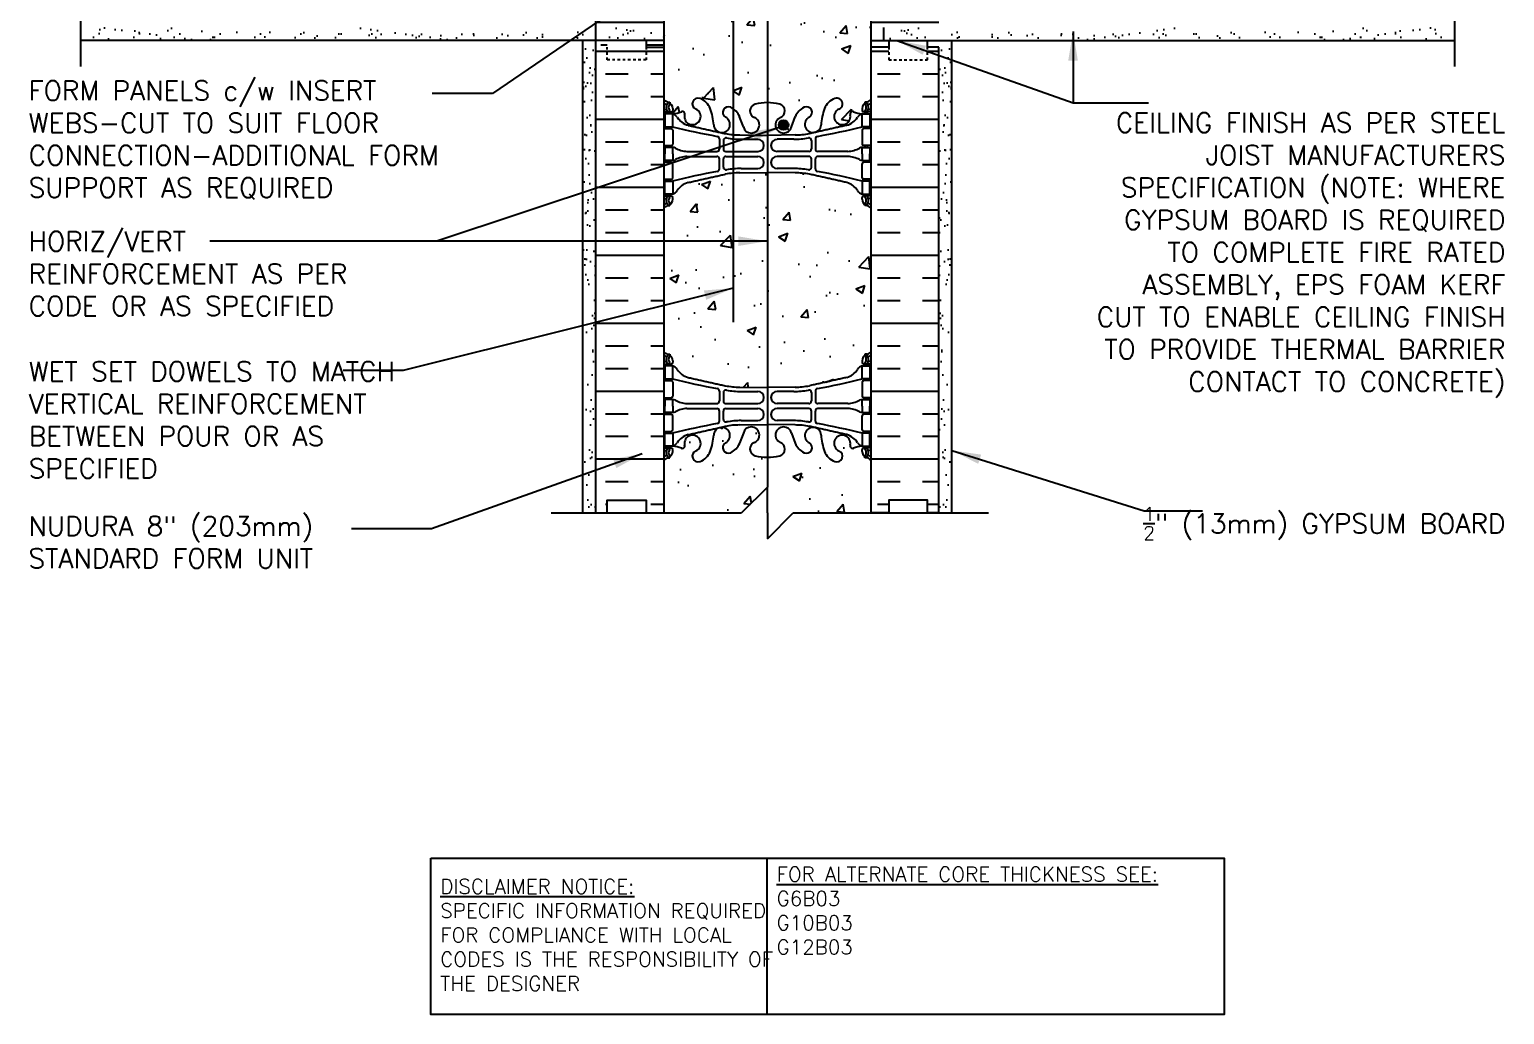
# Model space of a CAD drawing. Header units: inches. Extents: x 170.3 to 227.3, y 170.2 to 242.7.
# Drawn here: x 170.3 to 227.2, y 170.2 to 208.2 of the extents above; entities that cross this region are included whole.
import ezdxf

# ---------------------------------------------------------------- set-up
doc = ezdxf.new("R2010")
doc.units = ezdxf.units.IN
doc.header["$LTSCALE"] = 0.5
doc.header["$MEASUREMENT"] = 0
doc.linetypes.add('DASHED2', pattern=[0.375, 0.25, -0.125])
for name, color, linetype in [('HATCH', 12, 'Continuous'), ('line25', 2, 'Continuous'), ('LINE3', 3, 'Continuous'), ('LINE50', 5, 'Continuous'), ('LINE9', 9, 'Continuous'), ('TEXT', 4, 'Continuous'), ('Web_Edge', 9, 'Continuous')]:
    doc.layers.add(name, color=color, linetype=linetype)
doc.styles.add('DIM', font='romans.shx', dxfattribs={"width": 0.7})
doc.styles.add('ROMANS', font='romans.shx', dxfattribs={"height": 0.75})
doc.styles.get("Standard").update_dxf_attribs({"font": 'romans.shx', "height": 0.75})
doc.dimstyles.new('ext_12', dxfattribs={"dimscale": 12, "dimtxt": 0.075, "dimasz": 0.09375, "dimexe": 0.09375, "dimexo": 0.0625, "dimgap": 0.0625, "dimtad": 1, "dimdec": 1, "dimzin": 2, "dimdsep": 46, "dimlunit": 4, "dimtxsty": 'DIM', "dimcen": 0.09, "dimdle": 0.09375, "dimclrt": 4, "dimadec": 0, "dimazin": 0, "dimtfac": 1, "dimtdec": 1, "dimtmove": 2, "dimatfit": 3, "dimfxl": 1, "dimfrac": 2, "dimtolj": 1, "dimtzin": 0, "dimarcsym": 0})

msp = doc.modelspace()

# ---------------------------------------------------------------- hatches: boundary and pattern name
at = {"layer": 'HATCH'}
h = msp.add_hatch(dxfattribs=at)
h.set_pattern_fill('AR-CONC', color=256, scale=0.5)
h.set_pattern_definition([(50, (0, 0), (3.5863, -0.31376), [0.375, -4.125]), (355, (0, 0), (-0.693757, 3.76096), [0.3, -3.3]), (100.4514, (0.299, -0.026), (2.892544, 3.4472), [0.3187, -3.50571]), (46.1842, (0, 1), (5.336207, -0.827596), [0.5625, -6.1875]), (96.6356, (0.4447, 0.931), (4.67331, 4.87059), [0.47805, -5.25857]), (351.1842, (0, 1), (4.67331, 4.87059), [0.45, -4.95]), (21, (0.5, 0.75), (2.984535, -2.013094), [0.375, -4.125]), (326, (0.5, 0.75), (1.216577, 3.62575), [0.3, -3.3]), (71.4514, (0.7487, 0.5822), (4.20111, 1.612656), [0.3187, -3.50571]), (37.5, (0, 0), (0.0607993, 1.6644693), [0, -3.26, 0, -3.35, 0, -3.3125]), (7.5, (0, 0), (1.315348, 1.972059), [0, -1.91, 0, -3.185, 0, -1.2625]), (327.5, (-1.115, 0), (2.669112, -0.1127744), [0, -1.25, 0, -3.9, 0, -5.175]), (317.5, (-1.615, 0), (2.91593, 0.500525), [0, -1.625, 0, -2.59, 0, -3.675])])
h.paths.add_polyline_path([(225.288, 225.041), (172.223, 225.041), (172.223, 223.791), (198.006, 223.791), (198.256, 223.791), (198.256, 221.943, -0.267964), (198.612, 221.777, -0.506158), (199.256, 221.791), (199.256, 223.791), (199.506, 223.791), (225.288, 223.791)])
h.paths.add_polyline_path([(225.288, 223.541), (199.756, 223.541), (199.756, 223.291), (203.857, 223.291), (204.857, 222.291), (225.288, 222.291)], flags=17)
h.paths.add_polyline_path([(225.288, 223.791), (199.506, 223.791, -0.414214), (199.756, 223.541), (225.288, 223.541)], flags=17)
h.paths.add_polyline_path([(193.654, 223.291), (197.756, 223.291), (197.756, 223.541), (172.223, 223.541), (172.223, 222.291), (192.654, 222.291)], flags=17)
h.paths.add_polyline_path([(198.006, 223.791), (172.223, 223.791), (172.223, 223.541), (197.756, 223.541, -0.414214)], flags=17)
h.paths.add_polyline_path([(202.756, 207.541), (202.756, 208.861), (202.126, 208.861), (202.126, 208.974), (202.246, 209.174), (202.246, 210.642, 0.268138), (202.084, 210.791), (195.427, 210.791, 0.268156), (195.266, 210.642), (195.266, 209.174), (195.386, 208.974), (195.386, 208.861), (194.756, 208.861), (194.756, 207.541), (194.756, 205.507, 0.088416), (194.902, 205.41), (194.992, 205.41), (194.992, 205.368, -0.249069), (195.102, 205.161), (195.102, 205.093, -0.414214), (195.039, 205.031), (194.992, 205.031), (194.992, 204.961), (195.097, 204.961, 0.085348), (195.426, 205.036, -0.669601), (195.559, 204.916, 2.087231), (195.993, 205.141, -1), (196.156, 205.549, -0.21345), (196.548, 205.16, -0.068226), (196.684, 204.532, 1.753171), (197.135, 204.829, -0.940793), (197.338, 205.212, -0.173075), (197.684, 204.845), (197.827, 204.459, 1.612474), (198.258, 204.818, -0.734872), (198.282, 205.329, -0.068475), (198.756, 205.391, -0.068475), (199.23, 205.329, -0.734872), (199.253, 204.818, 1.612474), (199.684, 204.459), (199.827, 204.845, -0.173075), (200.173, 205.212, -0.940793), (200.376, 204.829, 1.753171), (200.827, 204.532, -0.068226), (200.963, 205.16, -0.21345), (201.355, 205.549, -1), (201.519, 205.141, 2.087231), (201.953, 204.916, -0.669601), (202.085, 205.036, 0.085348), (202.415, 204.961), (202.52, 204.961), (202.52, 205.031), (202.472, 205.031, -0.414214), (202.41, 205.093), (202.41, 205.161, -0.249069), (202.52, 205.368), (202.52, 205.41), (202.61, 205.41, 0.088416), (202.756, 205.507)])
h.paths.add_polyline_path([(198.679, 212.194, 0.225652), (198.304, 212.569), (195.641, 212.569, 0.225652), (195.266, 212.194), (195.266, 211.353, 0.225652), (195.641, 210.978), (198.304, 210.978, 0.225652), (198.679, 211.353)])
h.paths.add_polyline_path([(202.246, 212.194, 0.225652), (201.871, 212.569), (199.207, 212.569, 0.225652), (198.832, 212.194), (198.832, 211.353, 0.225652), (199.207, 210.978), (201.871, 210.978, 0.225652), (202.246, 211.353)])
h.paths.add_polyline_path([(202.246, 213.134), (202.246, 213.975, 0.225652), (201.871, 214.35), (199.207, 214.35, 0.225652), (198.832, 213.975), (198.832, 213.134, 0.225652), (199.207, 212.759), (201.871, 212.759, 0.225652)])
h.paths.add_polyline_path([(198.679, 213.975, 0.225652), (198.304, 214.35), (195.641, 214.35, 0.225652), (195.266, 213.975), (195.266, 213.134, 0.225652), (195.641, 212.759), (198.304, 212.759, 0.225652), (198.679, 213.134)])
edge = h.paths.add_edge_path()
edge.add_arc((202.41, 200.954), 0.5, 46.2109, 66.4218)
edge.add_line((202.61, 201.412), (202.52, 201.412))
edge.add_line((202.52, 201.412), (202.52, 201.454))
edge.add_arc((202.66, 201.661), 0.25, 180, 235.9442, ccw=False)
edge.add_line((202.41, 201.661), (202.41, 201.728))
edge.add_arc((202.472, 201.728), 0.0625, 90, 180, ccw=False)
edge.add_line((202.472, 201.791), (202.52, 201.791))
edge.add_line((202.52, 201.791), (202.52, 201.861))
edge.add_line((202.52, 201.861), (202.415, 201.861))
edge.add_arc((202.537, 202.203), 0.364, 214.9775, 250.3387, ccw=False)
edge.add_arc((201.614, 201.592), 0.743, 32.7919, 73.8107)
edge.add_spline(control_points=[(201.821, 202.306), (200.384, 202.627)], knot_values=[0, 0, 1, 1], degree=1, periodic=0)
edge.add_arc((199.827, 199.695), 2.984, 79.2546, 90.0995)
edge.add_line((199.822, 202.679), (198.756, 202.695))
edge.add_line((198.756, 202.695), (197.689, 202.679))
edge.add_arc((197.684, 199.695), 2.984, 89.9005, 100.7454)
edge.add_spline(control_points=[(197.128, 202.627), (195.69, 202.306)], knot_values=[0, 0, 1, 1], degree=1, periodic=0)
edge.add_arc((195.897, 201.592), 0.743, 106.1893, 147.2081)
edge.add_arc((194.974, 202.203), 0.364, 289.6613, 325.0225, ccw=False)
edge.add_line((195.097, 201.861), (194.992, 201.861))
edge.add_line((194.992, 201.861), (194.992, 201.791))
edge.add_line((194.992, 201.791), (195.039, 201.791))
edge.add_arc((195.039, 201.728), 0.0625, 0, 90, ccw=False)
edge.add_line((195.102, 201.728), (195.102, 201.661))
edge.add_arc((194.852, 201.661), 0.25, 304.0558, 360, ccw=False)
edge.add_line((194.992, 201.454), (194.992, 201.412))
edge.add_line((194.992, 201.412), (194.902, 201.412))
edge.add_arc((195.102, 200.954), 0.5, 113.5782, 133.7891)
edge.add_line((194.756, 201.315), (194.756, 195.768))
edge.add_arc((195.102, 196.129), 0.5, 226.2109, 246.4218)
edge.add_line((194.902, 195.671), (194.992, 195.671))
edge.add_line((194.992, 195.671), (194.992, 195.629))
edge.add_arc((194.852, 195.422), 0.25, 0, 55.9442, ccw=False)
edge.add_line((195.102, 195.422), (195.102, 195.354))
edge.add_arc((195.039, 195.354), 0.0625, -90, 0, ccw=False)
edge.add_line((195.039, 195.292), (194.992, 195.292))
edge.add_line((194.992, 195.292), (194.992, 195.222))
edge.add_line((194.992, 195.222), (195.097, 195.222))
edge.add_arc((194.974, 194.879), 0.364, 34.9775, 70.3387, ccw=False)
edge.add_arc((195.897, 195.49), 0.743, 212.7919, 253.8107)
edge.add_spline(control_points=[(195.69, 194.776), (197.128, 194.456)], knot_values=[0, 0, 1, 1], degree=1, periodic=0)
edge.add_arc((197.684, 197.388), 2.984, 259.2546, 270.0995)
edge.add_line((197.689, 194.404), (198.756, 194.388))
edge.add_line((198.756, 194.388), (199.822, 194.404))
edge.add_arc((199.827, 197.388), 2.984, 269.9005, 280.7454)
edge.add_spline(control_points=[(200.384, 194.456), (201.821, 194.776)], knot_values=[0, 0, 1, 1], degree=1, periodic=0)
edge.add_arc((201.614, 195.49), 0.743, 286.1893, 327.2081)
edge.add_arc((202.537, 194.879), 0.364, 109.6613, 145.0225, ccw=False)
edge.add_line((202.415, 195.222), (202.52, 195.222))
edge.add_line((202.52, 195.222), (202.52, 195.292))
edge.add_line((202.52, 195.292), (202.472, 195.292))
edge.add_arc((202.472, 195.354), 0.0625, 180, 270, ccw=False)
edge.add_line((202.41, 195.354), (202.41, 195.422))
edge.add_arc((202.66, 195.422), 0.25, 124.0558, 180, ccw=False)
edge.add_line((202.52, 195.629), (202.52, 195.671))
edge.add_line((202.52, 195.671), (202.61, 195.671))
edge.add_arc((202.41, 196.129), 0.5, 293.5782, 313.7891)
edge.add_line((202.756, 195.768), (202.756, 201.315))
h.paths.add_polyline_path([(198.756, 190.541), (198.756, 189.541), (198.756, 188.541), (199.756, 189.541), (202.756, 189.541), (202.756, 191.576, 0.088416), (202.61, 191.673), (202.52, 191.673), (202.52, 191.715, -0.249069), (202.41, 191.922), (202.41, 191.989, -0.414214), (202.472, 192.052), (202.52, 192.052), (202.52, 192.122), (202.415, 192.122, 0.085348), (202.085, 192.046, -0.669601), (201.953, 192.167, 2.087231), (201.519, 191.942, -1), (201.355, 191.533, -0.21345), (200.963, 191.922, -0.069923), (200.826, 192.566, 1.702394), (200.376, 192.254, -0.940793), (200.173, 191.87, -0.173075), (199.827, 192.237), (199.684, 192.624, 1.612474), (199.253, 192.264, -0.734872), (199.23, 191.753, -0.068475), (198.756, 191.691, -0.068475), (198.282, 191.753, -0.734872), (198.258, 192.264, 1.612474), (197.827, 192.624), (197.684, 192.237, -0.173075), (197.338, 191.87, -0.940793), (197.135, 192.254, 1.702394), (196.685, 192.566, -0.069923), (196.548, 191.922, -0.21345), (196.156, 191.533, -1), (195.993, 191.942, 2.087231), (195.559, 192.167, -0.669601), (195.426, 192.046, 0.085348), (195.097, 192.122), (194.992, 192.122), (194.992, 192.052), (195.039, 192.052, -0.414214), (195.102, 191.989), (195.102, 191.922, -0.249069), (194.992, 191.715), (194.992, 191.673), (194.902, 191.673, 0.088416), (194.756, 191.576), (194.756, 189.541), (197.756, 189.541)])
edge = h.paths.add_edge_path()
edge.add_line((202.391, 218.116), (202.756, 218.116))
edge.add_line((202.756, 218.116), (202.756, 221.791))
edge.add_line((202.756, 221.791), (201.256, 221.791))
edge.add_line((201.256, 221.791), (201.256, 217.999))
edge.add_line((201.256, 217.999), (201.534, 217.999))
edge.add_line((201.534, 217.999), (201.534, 217.772))
edge.add_line((201.534, 217.772), (201.275, 217.772))
edge.add_line((201.275, 217.772), (201.006, 217.772))
edge.add_line((201.006, 217.772), (200.477, 217.772))
edge.add_line((200.477, 217.772), (200.477, 217.999))
edge.add_line((200.477, 217.999), (200.756, 217.999))
edge.add_line((200.756, 217.999), (200.756, 221.791))
edge.add_line((200.756, 221.791), (199.256, 221.791))
edge.add_arc((198.939, 221.547), 0.4, 37.6136, 145)
edge.add_arc((198.29, 221.551), 0.393, 35, 95.0032)
edge.add_line((198.256, 221.943), (198.256, 221.791))
edge.add_line((198.256, 221.791), (196.756, 221.791))
edge.add_line((196.756, 221.791), (196.756, 217.999))
edge.add_line((196.756, 217.999), (197.034, 217.999))
edge.add_line((197.034, 217.999), (197.034, 217.772))
edge.add_line((197.034, 217.772), (196.506, 217.772))
edge.add_line((196.506, 217.772), (196.237, 217.772))
edge.add_line((196.237, 217.772), (195.977, 217.772))
edge.add_line((195.977, 217.772), (195.977, 217.999))
edge.add_line((195.977, 217.999), (196.256, 217.999))
edge.add_line((196.256, 217.999), (196.256, 221.791))
edge.add_line((196.256, 221.791), (195.121, 221.791))
edge.add_line((195.121, 221.791), (195.121, 220.696))
edge.add_line((195.121, 220.696), (194.756, 220.696))
edge.add_line((194.756, 220.696), (194.756, 219.946))
edge.add_line((194.756, 219.946), (195.121, 219.946))
edge.add_line((195.121, 219.946), (195.121, 218.746))
edge.add_line((195.121, 218.746), (194.756, 218.746))
edge.add_line((194.756, 218.746), (194.756, 217.102))
edge.add_line((194.756, 217.102), (194.841, 217.363))
edge.add_arc((194.891, 217.336), 0.0567, 28.0725, 151.9275, ccw=False)
edge.add_line((194.941, 217.363), (194.99, 217.213))
edge.add_line((194.99, 217.213), (195.116, 217.213))
edge.add_arc((195.116, 217.163), 0.05, 0, 90, ccw=False)
edge.add_line((195.166, 217.163), (195.166, 217.133))
edge.add_line((195.166, 217.133), (195.266, 217.133))
edge.add_line((195.266, 217.133), (195.266, 215.531))
edge.add_arc((195.246, 215.219), 0.313, 3.1389, 86.4456, ccw=False)
edge.add_arc((195.866, 215.174), 0.314, 168.5886, 426.1916)
edge.add_arc((196.074, 215.665), 0.22, 68.1963, 248.1963, ccw=False)
edge.add_arc((195.917, 215.236), 0.677, 21.1239, 69.3197, ccw=False)
edge.add_arc((194.326, 214.671), 2.365, 4.0023, 20.0015, ccw=False)
edge.add_arc((196.997, 214.867), 0.314, 185.6561, 423.9348)
edge.add_arc((197.248, 215.334), 0.217, 65.5264, 238.537, ccw=False)
edge.add_arc((196.998, 214.864), 0.75, 23.6938, 62.9705, ccw=False)
edge.add_line((197.684, 215.165), (197.827, 214.779))
edge.add_arc((198.132, 214.851), 0.314, 193.4146, 426.1916)
edge.add_arc((198.35, 215.39), 0.268, 104.7892, 250.0338, ccw=False)
edge.add_arc((198.744, 213.957), 1.754, 89.6229, 105.2918, ccw=False)
edge.add_arc((198.767, 213.957), 1.754, 74.7082, 90.3771, ccw=False)
edge.add_arc((199.161, 215.39), 0.268, -70.0338, 75.2108, ccw=False)
edge.add_arc((199.379, 214.851), 0.314, 113.8084, 346.5854)
edge.add_line((199.684, 214.779), (199.827, 215.165))
edge.add_arc((200.514, 214.864), 0.75, 117.0295, 156.3062, ccw=False)
edge.add_arc((200.263, 215.334), 0.217, -58.537, 114.4736, ccw=False)
edge.add_arc((200.514, 214.867), 0.314, 116.0652, 354.3439)
edge.add_arc((203.185, 214.671), 2.365, 159.9985, 175.9977, ccw=False)
edge.add_arc((201.594, 215.236), 0.677, 110.6803, 158.8761, ccw=False)
edge.add_arc((201.437, 215.665), 0.22, -68.1963, 111.8037, ccw=False)
edge.add_arc((201.645, 215.174), 0.314, 113.8084, 371.4114)
edge.add_arc((202.265, 215.219), 0.313, 93.5554, 176.8611, ccw=False)
edge.add_line((202.246, 215.531), (202.246, 217.133))
edge.add_line((202.246, 217.133), (202.346, 217.133))
edge.add_line((202.346, 217.133), (202.346, 217.163))
edge.add_arc((202.396, 217.163), 0.05, 95.6887, 180, ccw=False)
edge.add_line((202.391, 217.212), (202.391, 218.116))
h = msp.add_hatch(dxfattribs=at)
h.set_pattern_fill('INSUL', color=256, scale=7, style=0)
h.set_pattern_definition([(0, (204.5733, 216.371), (0, 2.625), []), (0, (204.5733, 217.246), (0, 2.625), [0.875, -0.875]), (0, (204.5733, 218.121), (0, 2.625), [0.875, -0.875])])
h.paths.add_polyline_path([(205.381, 218.291), (202.756, 218.291), (202.756, 208.291), (205.381, 208.291)])
h.paths.add_polyline_path([(194.756, 221.791), (192.131, 221.791), (192.131, 207.541), (192.568, 207.541), (192.568, 208.041), (194.068, 208.041), (194.068, 207.541), (194.756, 207.541)])
h = msp.add_hatch(dxfattribs=at)
h.set_pattern_fill('AR-SAND', color=256, scale=0.5, style=0)
h.set_pattern_definition([(142.5, (184.7852, 208.0375), (0.031497, 0.96341), [0, -0.76, 0, -0.85, 0, -0.8125]), (172.5, (184.7852, 208.0375), (-0.88489, 1.41107), [0, -0.41, 0, -0.685, 0, -0.2625]), (212.5, (185.4002, 208.0375), (-1.55707, 0.00283), [0, -0.25, 0, -0.9, 0, -1.175]), (222.5, (185.4002, 208.0375), (-1.50306, 0.43884), [0, -0.125, 0, -0.59, 0, -0.675])])
h.paths.add_polyline_path([(192.131, 205.006), (191.631, 204.057), (191.631, 207.791), (192.131, 207.791)])
h.paths.add_polyline_path([(192.131, 198.482), (191.631, 198.482), (191.631, 204.057), (192.131, 205.006)])
h.paths.add_polyline_path([(172.223, 208.291), (172.223, 207.791), (194.277, 207.791), (194.277, 208.291)])
h = msp.add_hatch(dxfattribs=at)
h.set_pattern_fill('AR-SAND', color=256, scale=0.5, style=0)
h.set_pattern_definition([(37.5, (212.7261, 208.0375), (-0.031497, 0.96341), [0, -0.76, 0, -0.85, 0, -0.8125]), (7.5, (212.7261, 208.0375), (0.88489, 1.41107), [0, -0.41, 0, -0.685, 0, -0.2625]), (327.5, (212.1111, 208.0375), (1.55707, 0.00283), [0, -0.25, 0, -0.9, 0, -1.175]), (317.5, (212.1111, 208.0375), (1.50306, 0.43884), [0, -0.125, 0, -0.59, 0, -0.675])])
h.paths.add_polyline_path([(205.381, 205.006), (205.881, 204.057), (205.881, 207.791), (205.381, 207.791)])
h.paths.add_polyline_path([(205.381, 198.482), (205.881, 198.482), (205.881, 204.057), (205.381, 205.006)])
h.paths.add_polyline_path([(225.288, 207.791), (225.288, 208.291), (203.234, 208.291), (203.234, 207.791)])
h = msp.add_hatch(dxfattribs=at)
h.set_pattern_fill('AR-SAND', color=256, scale=0.5, style=0)
h.set_pattern_definition([(142.5, (311.24004, 27.31815), (0.0314967, 0.963412), [0, -0.76, 0, -0.85, 0, -0.8125]), (172.5, (311.24, 27.3182), (-0.884888, 1.411073), [0, -0.41, 0, -0.685, 0, -0.2625]), (212.5, (311.85504, 27.31815), (-1.557071, 0.0028295), [0, -0.25, 0, -0.9, 0, -1.175]), (222.5, (311.855, 27.3182), (-1.503063, 0.438838), [0, -0.125, 0, -0.59, 0, -0.675])])
h.paths.add_polyline_path([(192.131, 205.006), (191.631, 204.057), (191.631, 207.791), (192.131, 207.791)])
h.paths.add_polyline_path([(192.131, 189.541), (191.631, 189.541), (191.631, 204.057), (192.131, 205.006)])
h = msp.add_hatch(dxfattribs=at)
h.set_pattern_fill('INSUL', color=256, scale=7, style=0)
h.paths.add_polyline_path([(205.381, 207.541), (204.943, 207.541), (204.943, 207.041), (203.443, 207.041), (203.443, 207.541), (202.756, 207.541), (202.756, 189.541), (203.443, 189.541), (203.443, 190.041), (204.943, 190.041), (204.943, 189.541), (205.381, 189.541)])
h.paths.add_polyline_path([(194.756, 207.541), (194.068, 207.541), (194.068, 207.791), (192.131, 207.791), (192.131, 207.541), (192.131, 189.541), (192.568, 189.541), (192.568, 190.041), (194.068, 190.041), (194.068, 189.541), (194.756, 189.541)])
h = msp.add_hatch(dxfattribs=at)
h.set_pattern_fill('AR-SAND', color=256, scale=0.5, style=0)
h.set_pattern_definition([(37.5, (86.2712, 27.31815), (-0.0314967, 0.963412), [0, -0.76, 0, -0.85, 0, -0.8125]), (7.5, (86.2712, 27.3182), (0.884888, 1.411073), [0, -0.41, 0, -0.685, 0, -0.2625]), (327.5, (85.6562, 27.31815), (1.557071, 0.0028295), [0, -0.25, 0, -0.9, 0, -1.175]), (317.5, (85.6562, 27.3182), (1.503063, 0.438838), [0, -0.125, 0, -0.59, 0, -0.675])])
h.paths.add_polyline_path([(205.381, 205.006), (205.881, 204.057), (205.881, 207.791), (205.381, 207.791)])
h.paths.add_polyline_path([(205.381, 189.541), (205.881, 189.541), (205.881, 204.057), (205.381, 205.006)])
at = {"layer": 'LINE3'}
h = msp.add_hatch(color=256, dxfattribs=at)
h.paths.add_polyline_path([(199.564, 204.566, 0.831395), (199.195, 204.566)])
h.paths.add_polyline_path([(199.567, 204.531, 0.045935), (199.564, 204.566), (199.195, 204.566, 0.045935), (199.192, 204.531, 1)])

# ---------------------------------------------------------------- linework, layer by layer
at = {"layer": 'line25'}
for p, q in [((194.756, 221.791), (194.756, 207.541)), ((202.756, 218.291), (202.756, 207.541)), ((203.234, 208.291), (203.234, 207.791)), ((194.756, 207.541), (194.756, 189.541)), ((202.756, 207.541), (202.756, 189.541))]:
    msp.add_line(p, q, dxfattribs=at)
at = {"layer": 'LINE3'}
for p, q in [((197.438, 224.041), (197.438, 196.911)), ((198.756, 220.402), (198.756, 190.541))]:
    msp.add_line(p, q, dxfattribs=at)
msp.add_circle((199.379, 204.531), 0.188, dxfattribs=at)
at = {"layer": 'LINE50'}
for p, q in [((192.131, 207.541), (192.131, 221.791)), ((192.131, 189.541), (192.131, 207.541)), ((194.068, 207.791), (194.068, 207.541)), ((194.068, 207.541), (194.756, 207.541)), ((203.443, 207.541), (202.756, 207.541)), ((203.443, 207.791), (203.443, 207.541)), ((204.943, 207.541), (204.943, 207.791)), ((205.381, 207.541), (204.943, 207.541)), ((205.381, 189.541), (205.381, 207.541))]:
    msp.add_line(p, q, dxfattribs=at)
for points in [[(192.131, 189.541), (192.568, 189.541), (192.568, 190.041), (194.068, 190.041), (194.068, 189.541), (194.756, 189.541)], [(205.381, 189.541), (204.943, 189.541), (204.943, 190.041), (203.443, 190.041), (203.443, 189.541), (202.756, 189.541)]]:
    msp.add_lwpolyline(points, dxfattribs=at)
at = {"layer": 'LINE9'}
for p, q in [((194.756, 207.791), (172.223, 207.791)), ((191.631, 189.541), (191.631, 207.791)), ((202.756, 207.791), (225.288, 207.791)), ((205.881, 189.541), (205.881, 207.791)), ((198.756, 190.541), (197.756, 189.541)), ((198.756, 189.541), (198.756, 190.541)), ((190.399, 189.541), (197.756, 189.541)), ((198.756, 189.541), (198.756, 188.541)), ((198.756, 188.541), (199.756, 189.541)), ((199.756, 189.541), (207.289, 189.541))]:
    msp.add_line(p, q, dxfattribs=at)
for points in [[(172.223, 230.98), (172.223, 219.886), (173.223, 218.886), (171.223, 218.886), (172.223, 217.886), (172.223, 206.791)], [(225.288, 230.98), (225.288, 219.886), (224.288, 218.886), (226.288, 218.886), (225.288, 217.886), (225.288, 206.791)]]:
    msp.add_lwpolyline(points, dxfattribs=at)
at = {"layer": 'LINE9', "linetype": 'DASHED2', "ltscale": 0.15}
for points in [[(194.068, 207.541), (194.068, 207.541), (194.068, 207.041), (192.568, 207.041), (192.568, 207.541), (192.568, 207.541)], [(194.068, 207.541), (194.068, 207.541), (194.068, 207.041), (192.568, 207.041), (192.568, 207.541), (192.568, 207.541)], [(203.443, 207.541), (203.443, 207.541), (203.443, 207.041), (204.943, 207.041), (204.943, 207.541), (204.943, 207.541)], [(203.443, 207.541), (203.443, 207.541), (203.443, 207.041), (204.943, 207.041), (204.943, 207.541), (204.943, 207.541)]]:
    msp.add_lwpolyline(points, dxfattribs=at)
at = {"layer": 'TEXT'}
msp.add_lwpolyline([(185.755, 176.206), (198.738, 176.206), (198.738, 170.168), (185.755, 170.168)], close=True, dxfattribs=at)
msp.add_lwpolyline([(198.738, 176.206), (216.399, 176.206), (216.399, 170.168), (198.738, 170.168)], dxfattribs=at)
at = {"layer": 'Web_Edge'}
for p, q in [((194.756, 205.131), (194.834, 205.131)), ((194.902, 205.41), (194.992, 205.41)), ((194.992, 205.41), (194.992, 205.368)), ((195.102, 205.161), (195.102, 205.093)), ((202.41, 205.161), (202.41, 205.093)), ((202.61, 205.41), (202.52, 205.41)), ((202.52, 205.41), (202.52, 205.368)), ((202.756, 205.131), (202.678, 205.131)), ((194.756, 205.031), (195.039, 205.031)), ((194.902, 205.031), (194.902, 204.961)), ((194.992, 205.031), (194.992, 204.961)), ((197.827, 204.459), (197.684, 204.845)), ((199.684, 204.459), (199.827, 204.845)), ((202.756, 205.031), (202.472, 205.031)), ((202.52, 205.031), (202.52, 204.961)), ((202.61, 205.031), (202.61, 204.961)), ((194.756, 204.391), (195.039, 204.391)), ((194.902, 204.461), (194.902, 204.391)), ((194.992, 204.461), (194.992, 204.391)), ((195.102, 204.328), (195.102, 203.793)), ((196.904, 203.991), (196.904, 203.606)), ((197.689, 204.143), (198.756, 204.127)), ((197.736, 203.975), (198.383, 203.975)), ((199.822, 204.143), (198.756, 204.127)), ((199.775, 203.975), (199.128, 203.975)), ((200.608, 203.991), (200.608, 203.606)), ((202.41, 204.328), (202.41, 203.793)), ((202.756, 204.391), (202.472, 204.391)), ((202.52, 204.461), (202.52, 204.391)), ((202.61, 204.461), (202.61, 204.391)), ((194.756, 203.731), (195.039, 203.731)), ((194.902, 203.731), (194.902, 203.661)), ((194.992, 203.731), (194.992, 203.661)), ((195.649, 203.505), (196.804, 203.506)), ((197.056, 203.929), (197.056, 203.606)), ((197.156, 203.506), (198.383, 203.506)), ((200.355, 203.506), (199.128, 203.506)), ((200.455, 203.929), (200.455, 203.606)), ((201.862, 203.505), (200.708, 203.506)), ((202.756, 203.731), (202.472, 203.731)), ((202.52, 203.731), (202.52, 203.661)), ((202.61, 203.731), (202.61, 203.661)), ((194.756, 203.091), (195.039, 203.091)), ((194.902, 203.091), (194.902, 203.161)), ((194.992, 203.091), (194.992, 203.161)), ((195.102, 202.493), (195.102, 203.028)), ((195.649, 203.316), (196.804, 203.315)), ((196.904, 202.831), (196.904, 203.215)), ((197.056, 202.893), (197.056, 203.215)), ((197.156, 203.315), (198.383, 203.315)), ((197.736, 202.847), (198.383, 202.847)), ((200.355, 203.315), (199.128, 203.315)), ((199.775, 202.847), (199.128, 202.847)), ((200.455, 202.893), (200.455, 203.215)), ((200.608, 202.831), (200.608, 203.215)), ((201.862, 203.316), (200.708, 203.315)), ((202.41, 202.493), (202.41, 203.028)), ((202.756, 203.091), (202.472, 203.091)), ((202.52, 203.091), (202.52, 203.161)), ((202.61, 203.091), (202.61, 203.161)), ((194.756, 202.431), (195.039, 202.431)), ((194.902, 202.361), (194.902, 202.431)), ((194.992, 202.361), (194.992, 202.431)), ((197.689, 202.679), (198.756, 202.695)), ((199.822, 202.679), (198.756, 202.695)), ((202.756, 202.431), (202.472, 202.431)), ((202.52, 202.361), (202.52, 202.431)), ((202.61, 202.361), (202.61, 202.431)), ((194.756, 201.791), (195.039, 201.791)), ((194.756, 201.691), (194.834, 201.691)), ((194.902, 201.791), (194.902, 201.861)), ((194.992, 201.791), (194.992, 201.861)), ((195.102, 201.661), (195.102, 201.728)), ((202.41, 201.661), (202.41, 201.728)), ((202.756, 201.791), (202.472, 201.791)), ((202.52, 201.791), (202.52, 201.861)), ((202.61, 201.791), (202.61, 201.861)), ((202.756, 201.691), (202.678, 201.691)), ((194.902, 201.412), (194.992, 201.412)), ((194.992, 201.412), (194.992, 201.454)), ((202.52, 201.412), (202.52, 201.454)), ((202.61, 201.412), (202.52, 201.412)), ((194.902, 195.671), (194.992, 195.671)), ((194.992, 195.671), (194.992, 195.629)), ((195.102, 195.422), (195.102, 195.354)), ((202.41, 195.422), (202.41, 195.354)), ((202.61, 195.671), (202.52, 195.671)), ((202.52, 195.671), (202.52, 195.629)), ((194.756, 195.392), (194.834, 195.392)), ((194.756, 195.292), (195.039, 195.292)), ((194.902, 195.292), (194.902, 195.222)), ((194.992, 195.292), (194.992, 195.222)), ((202.756, 195.292), (202.472, 195.292)), ((202.52, 195.292), (202.52, 195.222)), ((202.61, 195.292), (202.61, 195.222)), ((202.756, 195.392), (202.678, 195.392)), ((194.756, 194.652), (195.039, 194.652)), ((194.902, 194.722), (194.902, 194.652)), ((194.992, 194.722), (194.992, 194.652)), ((195.102, 194.589), (195.102, 194.054)), ((197.689, 194.404), (198.756, 194.388)), ((199.822, 194.404), (198.756, 194.388)), ((202.41, 194.589), (202.41, 194.054)), ((202.756, 194.652), (202.472, 194.652)), ((202.52, 194.722), (202.52, 194.652)), ((202.61, 194.722), (202.61, 194.652)), ((194.756, 193.992), (195.039, 193.992)), ((194.902, 193.992), (194.902, 193.922)), ((194.992, 193.992), (194.992, 193.922)), ((195.649, 193.766), (196.804, 193.767)), ((196.904, 194.252), (196.904, 193.867)), ((197.056, 194.19), (197.056, 193.867)), ((197.156, 193.767), (198.383, 193.767)), ((197.736, 194.236), (198.383, 194.236)), ((199.775, 194.236), (199.128, 194.236)), ((200.355, 193.767), (199.128, 193.767)), ((200.455, 194.19), (200.455, 193.867)), ((200.608, 194.252), (200.608, 193.867)), ((201.862, 193.766), (200.708, 193.767)), ((202.756, 193.992), (202.472, 193.992)), ((202.52, 193.992), (202.52, 193.922)), ((202.61, 193.992), (202.61, 193.922)), ((194.756, 193.352), (195.039, 193.352)), ((194.902, 193.352), (194.902, 193.422)), ((194.992, 193.352), (194.992, 193.422)), ((195.102, 192.754), (195.102, 193.289)), ((195.649, 193.577), (196.804, 193.577)), ((196.904, 193.092), (196.904, 193.477)), ((197.056, 193.154), (197.056, 193.477)), ((197.156, 193.577), (198.383, 193.577)), ((200.355, 193.577), (199.128, 193.577)), ((200.455, 193.154), (200.455, 193.477)), ((200.608, 193.092), (200.608, 193.477)), ((201.862, 193.577), (200.708, 193.577)), ((202.41, 192.754), (202.41, 193.289)), ((202.756, 193.352), (202.472, 193.352)), ((202.52, 193.352), (202.52, 193.422)), ((202.61, 193.352), (202.61, 193.422)), ((194.756, 192.692), (195.039, 192.692)), ((194.902, 192.622), (194.902, 192.692)), ((194.992, 192.622), (194.992, 192.692)), ((197.827, 192.624), (197.684, 192.237)), ((197.689, 192.94), (198.756, 192.956)), ((197.736, 193.108), (198.383, 193.108)), ((199.822, 192.94), (198.756, 192.956)), ((199.775, 193.108), (199.128, 193.108)), ((199.684, 192.624), (199.827, 192.237)), ((202.756, 192.692), (202.472, 192.692)), ((202.52, 192.622), (202.52, 192.692)), ((202.61, 192.622), (202.61, 192.692)), ((194.756, 192.052), (195.039, 192.052)), ((194.902, 192.052), (194.902, 192.122)), ((194.992, 192.052), (194.992, 192.122)), ((195.102, 191.922), (195.102, 191.989)), ((202.41, 191.922), (202.41, 191.989)), ((202.756, 192.052), (202.472, 192.052)), ((202.52, 192.052), (202.52, 192.122)), ((202.61, 192.052), (202.61, 192.122)), ((194.756, 191.952), (194.834, 191.952)), ((194.902, 191.673), (194.992, 191.673)), ((194.992, 191.673), (194.992, 191.715)), ((202.52, 191.673), (202.52, 191.715)), ((202.61, 191.673), (202.52, 191.673)), ((202.756, 191.952), (202.678, 191.952))]:
    msp.add_line(p, q, dxfattribs=at)
for points in [[(194.797, 204.461), (195.097, 204.461), (195.097, 204.961), (194.797, 204.961)], [(202.715, 204.461), (202.415, 204.461), (202.415, 204.961), (202.715, 204.961)], [(194.797, 202.361), (195.097, 202.361), (195.097, 201.861), (194.797, 201.861)], [(202.715, 202.361), (202.415, 202.361), (202.415, 201.861), (202.715, 201.861)], [(194.797, 194.722), (195.097, 194.722), (195.097, 195.222), (194.797, 195.222)], [(202.715, 194.722), (202.415, 194.722), (202.415, 195.222), (202.715, 195.222)], [(194.797, 192.622), (195.097, 192.622), (195.097, 192.122), (194.797, 192.122)], [(202.715, 192.622), (202.415, 192.622), (202.415, 192.122), (202.715, 192.122)]]:
    msp.add_lwpolyline(points, close=True, dxfattribs=at)
for points in [[(195.097, 203.411), (195.097, 203.661), (194.797, 203.661), (194.797, 203.411)], [(195.097, 203.411), (195.097, 203.161), (194.797, 203.161), (194.797, 203.411)], [(202.415, 203.411), (202.415, 203.661), (202.715, 203.661), (202.715, 203.411)], [(202.415, 203.411), (202.415, 203.161), (202.715, 203.161), (202.715, 203.411)], [(195.097, 193.672), (195.097, 193.922), (194.797, 193.922), (194.797, 193.672)], [(202.415, 193.672), (202.415, 193.922), (202.715, 193.922), (202.715, 193.672)], [(195.097, 193.672), (195.097, 193.422), (194.797, 193.422), (194.797, 193.672)], [(202.415, 193.672), (202.415, 193.422), (202.715, 193.422), (202.715, 193.672)]]:
    msp.add_lwpolyline(points, dxfattribs=at)
for centre, radius, start, end in [((195.102, 205.868), 0.5, 226.2109, 250.5288), ((195.102, 205.868), 0.6, 234.7832, 245.0748), ((194.834, 205.15), 0.0196, 269.4032, 15.4901), ((195.095, 205.215), 0.25, 140.1145, 222.4609), ((194.84, 205.305), 0.021, 343.464, 63.9957), ((194.938, 205.346), 0.045, 321.448, 139.1879), ((194.944, 205.077), 0.045, 222.4609, 42.4609), ((194.852, 205.161), 0.25, 0, 70.5288), ((195.095, 205.215), 0.16, 140.0001, 222.4609), ((195.039, 205.093), 0.0625, 270, 0), ((195.866, 204.854), 0.314, 168.5886, 66.1916), ((196.074, 205.345), 0.22, 68.1963, 248.1963), ((195.917, 204.916), 0.677, 21.1239, 69.3197), ((194.326, 204.351), 2.365, 4.3895, 20.0015), ((197.248, 205.014), 0.217, 65.5264, 238.537), ((196.998, 204.544), 0.75, 23.6938, 62.9705), ((198.35, 205.07), 0.268, 104.7892, 250.0338), ((198.744, 203.637), 1.754, 89.6229, 105.2918), ((198.767, 203.637), 1.754, 74.7082, 90.3771), ((199.161, 205.07), 0.268, 289.9662, 75.2108), ((200.514, 204.544), 0.75, 117.0295, 156.3062), ((200.263, 205.014), 0.217, 301.463, 114.4736), ((203.185, 204.351), 2.365, 159.9985, 175.6105), ((201.594, 204.916), 0.677, 110.6803, 158.8761), ((201.645, 204.854), 0.314, 113.8084, 11.4114), ((201.437, 205.345), 0.22, 291.8037, 111.8037), ((202.66, 205.161), 0.25, 109.4712, 180), ((202.472, 205.093), 0.0625, 180, 270), ((202.567, 205.077), 0.045, 137.5391, 317.5391), ((202.574, 205.346), 0.045, 40.8121, 218.552), ((202.416, 205.215), 0.16, 317.5391, 39.9999), ((202.41, 205.868), 0.5, 289.4712, 313.7891), ((202.416, 205.215), 0.25, 317.5391, 39.8855), ((202.672, 205.305), 0.021, 116.0043, 196.536), ((202.678, 205.15), 0.0196, 164.5099, 270.5968), ((202.41, 205.868), 0.6, 294.9252, 305.2168), ((195.042, 205.956), 0.997, 273.1538, 293.1467), ((194.974, 204.618), 0.364, 34.9775, 70.3387), ((195.897, 205.229), 0.743, 212.7919, 253.8107), ((195.468, 204.949), 0.0968, 340.1551, 110.4331), ((196.997, 204.547), 0.314, 182.7357, 63.9348), ((198.132, 204.531), 0.314, 193.4146, 66.1916), ((199.379, 204.531), 0.314, 113.8084, 346.5854), ((200.514, 204.547), 0.314, 116.0652, 357.2643), ((201.614, 205.229), 0.743, 286.1893, 327.2081), ((202.044, 204.949), 0.0968, 69.5669, 199.8449), ((202.47, 205.956), 0.997, 246.8533, 266.8462), ((202.537, 204.618), 0.364, 109.6613, 145.0225), ((195.039, 204.328), 0.0625, 0, 90), ((201.905, 231.881), 28.253, 256.0552, 259.6343), ((196.804, 203.991), 0.1, 360, 79.6343), ((197.156, 203.929), 0.1, 79.2546, 180), ((197.684, 207.126), 2.984, 259.2546, 270.0995), ((197.731, 206.959), 2.984, 259.2546, 270.0995), ((198.383, 203.74), 0.234, 270, 90), ((199.128, 203.74), 0.234, 90, 270), ((199.78, 206.959), 2.984, 269.9005, 280.7454), ((199.827, 207.126), 2.984, 269.9005, 280.7454), ((200.355, 203.929), 0.1, 0, 100.7454), ((200.708, 203.991), 0.1, 100.3657, 180), ((195.606, 231.881), 28.253, 280.3657, 283.9448), ((202.472, 204.328), 0.0625, 90, 180), ((195.039, 203.793), 0.0625, 270, 0), ((195.093, 203.442), 0.219, 60.4937, 88.92), ((195.734, 204.662), 1.16, 242.5844, 265.8032), ((196.804, 203.606), 0.1, 270.0388, 360), ((197.156, 203.606), 0.1, 180, 270), ((200.355, 203.606), 0.1, 270, 0), ((200.708, 203.606), 0.1, 180, 269.9612), ((201.777, 204.662), 1.16, 274.1968, 297.4156), ((202.419, 203.442), 0.219, 91.08, 119.5063), ((202.472, 203.793), 0.0625, 180, 270), ((195.039, 203.028), 0.0625, 0, 90), ((195.093, 203.379), 0.219, 271.08, 299.5063), ((195.734, 202.16), 1.16, 94.1968, 117.4156), ((196.804, 203.215), 0.1, 0, 89.9612), ((196.804, 202.831), 0.1, 280.3657, 0), ((197.156, 203.215), 0.1, 90, 180), ((197.156, 202.893), 0.1, 180, 280.7454), ((197.731, 199.863), 2.984, 89.9005, 100.7454), ((198.383, 203.081), 0.234, 270, 90), ((199.128, 203.081), 0.234, 90, 270), ((199.78, 199.863), 2.984, 79.2546, 90.0995), ((200.355, 202.893), 0.1, 259.2546, 0), ((200.355, 203.215), 0.1, 0, 90), ((200.708, 203.215), 0.1, 90.0388, 180), ((200.708, 202.831), 0.1, 180, 259.6343), ((201.777, 202.16), 1.16, 62.5844, 85.8032), ((202.419, 203.379), 0.219, 240.4937, 268.92), ((202.472, 203.028), 0.0625, 90, 180), ((195.039, 202.493), 0.0625, 270, 0), ((201.905, 174.94), 28.253, 100.3657, 103.9448), ((195.897, 201.592), 0.743, 106.1893, 147.2081), ((197.684, 199.695), 2.984, 89.9005, 100.7454), ((199.827, 199.695), 2.984, 79.2546, 90.0995), ((195.606, 174.94), 28.253, 76.0552, 79.6343), ((201.614, 201.592), 0.743, 32.7919, 73.8107), ((202.472, 202.493), 0.0625, 180, 270), ((194.834, 201.671), 0.0196, 344.5099, 90.5968), ((195.095, 201.606), 0.25, 137.5391, 219.8855), ((194.944, 201.745), 0.045, 317.5391, 137.5391), ((195.095, 201.606), 0.16, 137.5391, 219.9999), ((195.039, 201.728), 0.0625, 360, 90), ((194.974, 202.203), 0.364, 289.6613, 325.0225), ((202.537, 202.203), 0.364, 214.9775, 250.3387), ((202.472, 201.728), 0.0625, 90, 180), ((202.567, 201.745), 0.045, 42.4609, 222.4609), ((202.416, 201.606), 0.16, 320.0001, 42.4609), ((202.416, 201.606), 0.25, 320.1145, 42.4609), ((202.678, 201.671), 0.0196, 89.4032, 195.4901), ((195.102, 200.954), 0.6, 114.9252, 125.2168), ((195.102, 200.954), 0.5, 109.4712, 133.7891), ((194.84, 201.517), 0.021, 296.0043, 16.536), ((194.938, 201.475), 0.045, 220.8121, 38.552), ((194.852, 201.661), 0.25, 289.4712, 360), ((202.66, 201.661), 0.25, 180, 250.5288), ((202.574, 201.475), 0.045, 141.448, 319.1879), ((202.41, 200.954), 0.5, 46.2109, 70.5288), ((202.672, 201.517), 0.021, 163.464, 243.9957), ((202.41, 200.954), 0.6, 54.7832, 65.0748), ((195.102, 196.129), 0.5, 226.2109, 250.5288), ((195.102, 196.129), 0.6, 234.7832, 245.0748), ((194.834, 195.411), 0.0196, 269.4032, 15.4901), ((195.095, 195.476), 0.25, 140.1145, 222.4609), ((194.84, 195.566), 0.021, 343.464, 63.9957), ((194.938, 195.607), 0.045, 321.448, 139.1879), ((194.852, 195.422), 0.25, 0, 70.5288), ((195.095, 195.476), 0.16, 140.0001, 222.4609), ((202.66, 195.422), 0.25, 109.4712, 180), ((202.574, 195.607), 0.045, 40.8121, 218.552), ((202.416, 195.476), 0.16, 317.5391, 39.9999), ((202.41, 196.129), 0.5, 289.4712, 313.7891), ((202.416, 195.476), 0.25, 317.5391, 39.8855), ((202.672, 195.566), 0.021, 116.0043, 196.536), ((202.678, 195.411), 0.0196, 164.5099, 270.5968), ((202.41, 196.129), 0.6, 294.9252, 305.2168), ((194.944, 195.338), 0.045, 222.4609, 42.4609), ((195.039, 195.354), 0.0625, 270, 0), ((194.974, 194.879), 0.364, 34.9775, 70.3387), ((195.897, 195.49), 0.743, 212.7919, 253.8107), ((201.614, 195.49), 0.743, 286.1893, 327.2081), ((202.537, 194.879), 0.364, 109.6613, 145.0225), ((202.472, 195.354), 0.0625, 180, 270), ((202.567, 195.338), 0.045, 137.5391, 317.5391), ((195.039, 194.589), 0.0625, 0, 90), ((201.905, 222.142), 28.253, 256.0552, 259.6343), ((196.804, 194.252), 0.1, 360, 79.6343), ((197.156, 194.19), 0.1, 79.2546, 180), ((197.684, 197.388), 2.984, 259.2546, 270.0995), ((197.731, 197.22), 2.984, 259.2546, 270.0995), ((199.78, 197.22), 2.984, 269.9005, 280.7454), ((199.827, 197.388), 2.984, 269.9005, 280.7454), ((200.355, 194.19), 0.1, 0, 100.7454), ((200.708, 194.252), 0.1, 100.3657, 180), ((195.606, 222.142), 28.253, 280.3657, 283.9448), ((202.472, 194.589), 0.0625, 90, 180), ((195.039, 194.054), 0.0625, 270, 0), ((195.093, 193.703), 0.219, 60.4937, 88.92), ((195.734, 194.923), 1.16, 242.5844, 265.8032), ((196.804, 193.867), 0.1, 270.0388, 360), ((197.156, 193.867), 0.1, 180, 270), ((198.383, 194.001), 0.234, 270, 90), ((199.128, 194.001), 0.234, 90, 270), ((200.355, 193.867), 0.1, 270, 0), ((200.708, 193.867), 0.1, 180, 269.9612), ((201.777, 194.923), 1.16, 274.1968, 297.4156), ((202.419, 193.703), 0.219, 91.08, 119.5063), ((202.472, 194.054), 0.0625, 180, 270), ((195.039, 193.289), 0.0625, 0, 90), ((195.093, 193.64), 0.219, 271.08, 299.5063), ((195.734, 192.421), 1.16, 94.1968, 117.4156), ((196.804, 193.477), 0.1, 0, 89.9612), ((197.156, 193.477), 0.1, 90, 180), ((197.156, 193.154), 0.1, 180, 280.7454), ((198.383, 193.342), 0.234, 270, 90), ((199.128, 193.342), 0.234, 90, 270), ((200.355, 193.154), 0.1, 259.2546, 0), ((200.355, 193.477), 0.1, 0, 90), ((200.708, 193.477), 0.1, 90.0388, 180), ((201.777, 192.421), 1.16, 62.5844, 85.8032), ((202.419, 193.64), 0.219, 240.4937, 268.92), ((202.472, 193.289), 0.0625, 90, 180), ((195.039, 192.754), 0.0625, 270, 0), ((201.905, 165.201), 28.253, 100.3657, 103.9448), ((195.897, 191.853), 0.743, 106.1893, 147.2081), ((196.997, 192.535), 0.314, 296.0652, 177.2643), ((196.804, 193.092), 0.1, 280.3657, 0), ((197.684, 189.956), 2.984, 89.9005, 100.7454), ((197.731, 190.124), 2.984, 89.9005, 100.7454), ((198.132, 192.551), 0.314, 293.8084, 166.5854), ((199.379, 192.551), 0.314, 13.4146, 246.1916), ((199.78, 190.124), 2.984, 79.2546, 90.0995), ((199.827, 189.956), 2.984, 79.2546, 90.0995), ((200.514, 192.535), 0.314, 2.7357, 243.9348), ((200.708, 193.092), 0.1, 180, 259.6343), ((195.606, 165.201), 28.253, 76.0552, 79.6343), ((201.614, 191.853), 0.743, 32.7919, 73.8107), ((202.472, 192.754), 0.0625, 180, 270), ((195.095, 191.867), 0.25, 137.5391, 219.8855), ((194.944, 192.006), 0.045, 317.5391, 137.5391), ((195.039, 191.989), 0.0625, 360, 90), ((194.974, 192.464), 0.364, 289.6613, 325.0225), ((195.042, 191.126), 0.997, 66.8533, 86.8462), ((195.468, 192.134), 0.0968, 249.5669, 19.8449), ((195.866, 192.229), 0.314, 293.8084, 191.4114), ((194.326, 192.731), 2.365, 339.9985, 355.6105), ((197.248, 192.068), 0.217, 121.463, 294.4736), ((196.998, 192.538), 0.75, 297.0295, 336.3062), ((198.35, 192.012), 0.268, 109.9662, 255.2108), ((199.161, 192.012), 0.268, 284.7892, 70.0338), ((200.514, 192.538), 0.75, 203.6938, 242.9705), ((200.263, 192.068), 0.217, 245.5264, 58.537), ((203.185, 192.731), 2.365, 184.3895, 200.0015), ((201.645, 192.229), 0.314, 348.5886, 246.1916), ((202.044, 192.134), 0.0968, 160.1551, 290.4331), ((202.47, 191.126), 0.997, 93.1538, 113.1467), ((202.537, 192.464), 0.364, 214.9775, 250.3387), ((202.472, 191.989), 0.0625, 90, 180), ((202.567, 192.006), 0.045, 42.4609, 222.4609), ((202.416, 191.867), 0.25, 320.1145, 42.4609), ((195.102, 191.215), 0.6, 114.9252, 125.2168), ((195.102, 191.215), 0.5, 109.4712, 133.7891), ((194.834, 191.932), 0.0196, 344.5099, 90.5968), ((194.84, 191.778), 0.021, 296.0043, 16.536), ((194.938, 191.736), 0.045, 220.8121, 38.552), ((195.095, 191.867), 0.16, 137.5391, 219.9999), ((194.852, 191.922), 0.25, 289.4712, 360), ((196.074, 191.738), 0.22, 111.8037, 291.8037), ((195.917, 192.166), 0.677, 290.6803, 338.8761), ((198.744, 193.445), 1.754, 254.7082, 270.3771), ((198.767, 193.445), 1.754, 269.6229, 285.2918), ((201.594, 192.166), 0.677, 201.1239, 249.3197), ((201.437, 191.738), 0.22, 248.1963, 68.1963), ((202.66, 191.922), 0.25, 180, 250.5288), ((202.574, 191.736), 0.045, 141.448, 319.1879), ((202.416, 191.867), 0.16, 320.0001, 42.4609), ((202.41, 191.215), 0.5, 46.2109, 70.5288), ((202.672, 191.778), 0.021, 163.464, 243.9957), ((202.678, 191.932), 0.0196, 89.4032, 195.4901), ((202.41, 191.215), 0.6, 54.7832, 65.0748)]:
    msp.add_arc(centre, radius, start, end, dxfattribs=at)
for points in [[(195.69, 204.515), (197.128, 204.195)], [(201.821, 204.515), (200.384, 204.195)], [(195.69, 202.306), (197.128, 202.627)], [(201.821, 202.306), (200.384, 202.627)], [(195.69, 194.776), (197.128, 194.456)], [(201.821, 194.776), (200.384, 194.456)], [(195.69, 192.567), (197.128, 192.888)], [(201.821, 192.567), (200.384, 192.888)]]:
    msp.add_open_spline(points, degree=1, dxfattribs=at)

# ---------------------------------------------------------------- texts
at = {"layer": 'TEXT', "char_height": 0.75, "style": 'ROMANS'}
for s, insert, width, attachment_point in [('FORM PANELS c/w INSERT WEBS-CUT TO SUIT FLOOR CONNECTION-ADDITIONAL FORM SUPPORT AS REQUIRED', (170.22, 203.947), 18.20738, 4), ('CEILING FINISH AS PER STEEL JOIST MANUFACTURERS SPECIFICATION (NOTE: WHERE GYPSUM BOARD IS REQUIRED TO COMPLETE FIRE RATED ASSEMBLY, EPS FOAM KERF CUT TO ENABLE CEILING FINISH TO PROVIDE THERMAL BARRIER CONTACT TO CONCRETE)', (227.256, 199.491), 17.14493, 6), ('HORIZ/VERT REINFORCEMENT AS PER CODE OR AS SPECIFIED', (170.22, 198.783), 15.30561, 4), ('\\A1;WET SET DOWELS TO MATCH VERTICAL REINFORCEMENT BETWEEN POUR OR AS SPECIFIED', (170.224, 193.135), 15.5489, 4), ('\\A1;{\\H0.7x;\\S1/2;}" (13mm) GYPSUM BOARD', (227.256, 189.13), 13.94898, 6), ('\\A1;NUDURA 8" (203mm) STANDARD FORM UNIT', (170.216, 188.411), 16.57727, 4)]:
    msp.add_mtext(s, dxfattribs=dict(at, insert=insert, width=width, attachment_point=attachment_point))
at = {"layer": 'TEXT', "char_height": 0.5625, "attachment_point": 4}
for s, insert, width in [('{\\LFOR ALTERNATE CORE THICKNESS SEE:\\P}G6B03\\PG10B03\\PG12B03', (199.113, 174.18), 23.33295), ('{\\LDISCLAIMER NOTICE:}\\PSPECIFIC INFORMATION REQUIRED FOR COMPLIANCE WITH LOCAL CODES IS THE RESPONSIBILITY OF THE DESIGNER', (186.121, 173.24), 14.00235)]:
    msp.add_mtext(s, dxfattribs=dict(at, insert=insert, width=width))

# ---------------------------------------------------------------- leaders
at = {"layer": 'TEXT'}
for points in [[(193.925, 209.703), (188.133, 205.743), (185.81, 205.743)], [(210.56, 208.143), (210.56, 205.384), (213.48, 205.384)], [(203.756, 207.791), (210.56, 205.384), (213.48, 205.384)], [(199.293, 204.457), (185.987, 200.041), (177.218, 200.041)], [(197.438, 198.228), (184.687, 195.046), (182.364, 195.046)], [(193.919, 191.827), (185.784, 188.931), (182.694, 188.931)], [(205.881, 191.956), (213.308, 189.623), (215.564, 189.623)]]:
    msp.add_leader(points, dimstyle='ext_12', override={"dimgap": 0.0625, "dimtad": 0}, dxfattribs=at)
msp.add_leader([(198.756, 200.04), (177.218, 200.041)], dimstyle='ext_12', dxfattribs=at)

doc.saveas('drawing.dxf')
